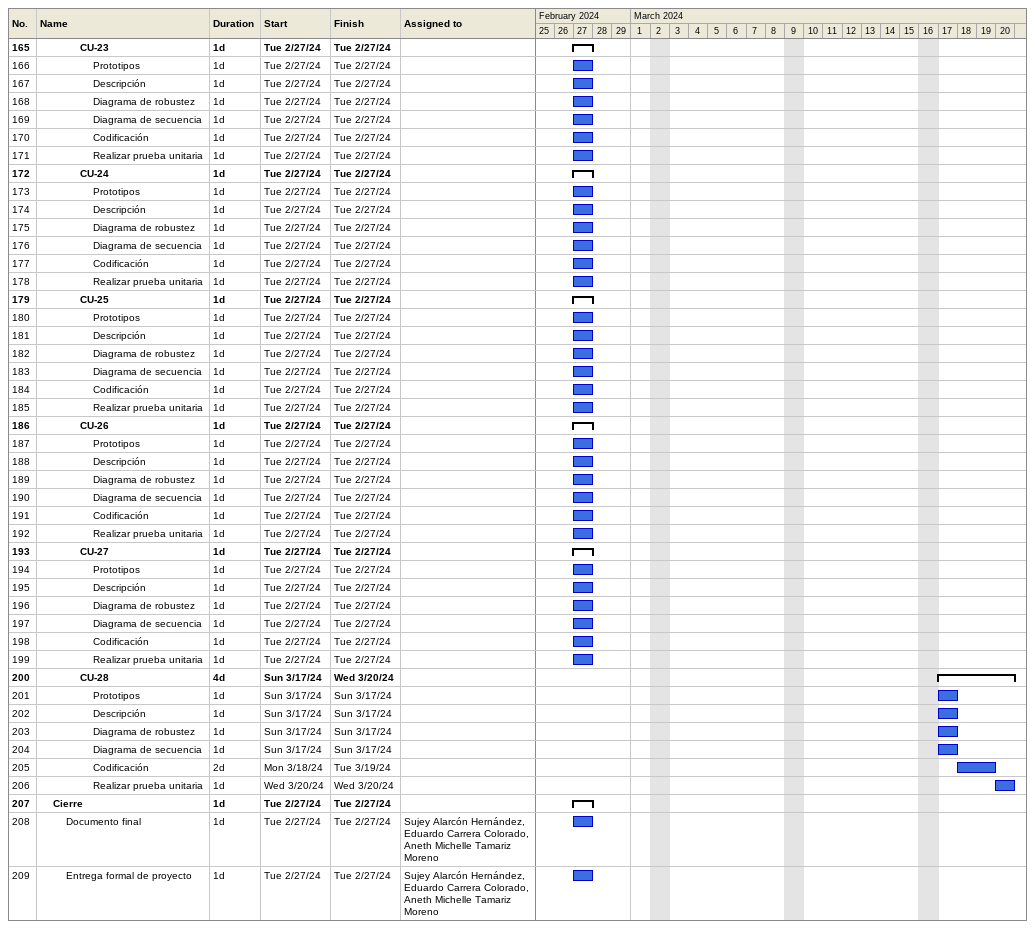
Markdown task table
| ID | Level | Task | Duration | Start | Finish | Resources |
|---|---|---|---|---|---|---|
| 165 | 4 | **CU-23** | 1d | 2024-02-27 | 2024-02-27 |  |
| 166 | 5 | Prototipos | 1d | 2024-02-27 | 2024-02-27 |  |
| 167 | 5 | Descripción | 1d | 2024-02-27 | 2024-02-27 |  |
| 168 | 5 | Diagrama de robustez | 1d | 2024-02-27 | 2024-02-27 |  |
| 169 | 5 | Diagrama de secuencia | 1d | 2024-02-27 | 2024-02-27 |  |
| 170 | 5 | Codificación | 1d | 2024-02-27 | 2024-02-27 |  |
| 171 | 5 | Realizar prueba unitaria | 1d | 2024-02-27 | 2024-02-27 |  |
| 172 | 4 | **CU-24** | 1d | 2024-02-27 | 2024-02-27 |  |
| 173 | 5 | Prototipos | 1d | 2024-02-27 | 2024-02-27 |  |
| 174 | 5 | Descripción | 1d | 2024-02-27 | 2024-02-27 |  |
| 175 | 5 | Diagrama de robustez | 1d | 2024-02-27 | 2024-02-27 |  |
| 176 | 5 | Diagrama de secuencia | 1d | 2024-02-27 | 2024-02-27 |  |
| 177 | 5 | Codificación | 1d | 2024-02-27 | 2024-02-27 |  |
| 178 | 5 | Realizar prueba unitaria | 1d | 2024-02-27 | 2024-02-27 |  |
| 179 | 4 | **CU-25** | 1d | 2024-02-27 | 2024-02-27 |  |
| 180 | 5 | Prototipos | 1d | 2024-02-27 | 2024-02-27 |  |
| 181 | 5 | Descripción | 1d | 2024-02-27 | 2024-02-27 |  |
| 182 | 5 | Diagrama de robustez | 1d | 2024-02-27 | 2024-02-27 |  |
| 183 | 5 | Diagrama de secuencia | 1d | 2024-02-27 | 2024-02-27 |  |
| 184 | 5 | Codificación | 1d | 2024-02-27 | 2024-02-27 |  |
| 185 | 5 | Realizar prueba unitaria | 1d | 2024-02-27 | 2024-02-27 |  |
| 186 | 4 | **CU-26** | 1d | 2024-02-27 | 2024-02-27 |  |
| 187 | 5 | Prototipos | 1d | 2024-02-27 | 2024-02-27 |  |
| 188 | 5 | Descripción | 1d | 2024-02-27 | 2024-02-27 |  |
| 189 | 5 | Diagrama de robustez | 1d | 2024-02-27 | 2024-02-27 |  |
| 190 | 5 | Diagrama de secuencia | 1d | 2024-02-27 | 2024-02-27 |  |
| 191 | 5 | Codificación | 1d | 2024-02-27 | 2024-02-27 |  |
| 192 | 5 | Realizar prueba unitaria | 1d | 2024-02-27 | 2024-02-27 |  |
| 193 | 4 | **CU-27** | 1d | 2024-02-27 | 2024-02-27 |  |
| 194 | 5 | Prototipos | 1d | 2024-02-27 | 2024-02-27 |  |
| 195 | 5 | Descripción | 1d | 2024-02-27 | 2024-02-27 |  |
| 196 | 5 | Diagrama de robustez | 1d | 2024-02-27 | 2024-02-27 |  |
| 197 | 5 | Diagrama de secuencia | 1d | 2024-02-27 | 2024-02-27 |  |
| 198 | 5 | Codificación | 1d | 2024-02-27 | 2024-02-27 |  |
| 199 | 5 | Realizar prueba unitaria | 1d | 2024-02-27 | 2024-02-27 |  |
| 200 | 4 | **CU-28** | 4d | 2024-03-17 | 2024-03-20 |  |
| 201 | 5 | Prototipos | 1d | 2024-03-17 | 2024-03-17 |  |
| 202 | 5 | Descripción | 1d | 2024-03-17 | 2024-03-17 |  |
| 203 | 5 | Diagrama de robustez | 1d | 2024-03-17 | 2024-03-17 |  |
| 204 | 5 | Diagrama de secuencia | 1d | 2024-03-17 | 2024-03-17 |  |
| 205 | 5 | Codificación | 2d | 2024-03-18 | 2024-03-19 |  |
| 206 | 5 | Realizar prueba unitaria | 1d | 2024-03-20 | 2024-03-20 |  |
| 207 | 2 | **Cierre** | 1d | 2024-02-27 | 2024-02-27 |  |
| 208 | 3 | Documento final | 1d | 2024-02-27 | 2024-02-27 | Sujey Alarcón Hernández, Eduardo Carrera Colorado, Aneth Michelle Tamariz Moreno |
| 209 | 3 | Entrega formal de proyecto | 1d | 2024-02-27 | 2024-02-27 | Sujey Alarcón Hernández, Eduardo Carrera Colorado, Aneth Michelle Tamariz Moreno |
